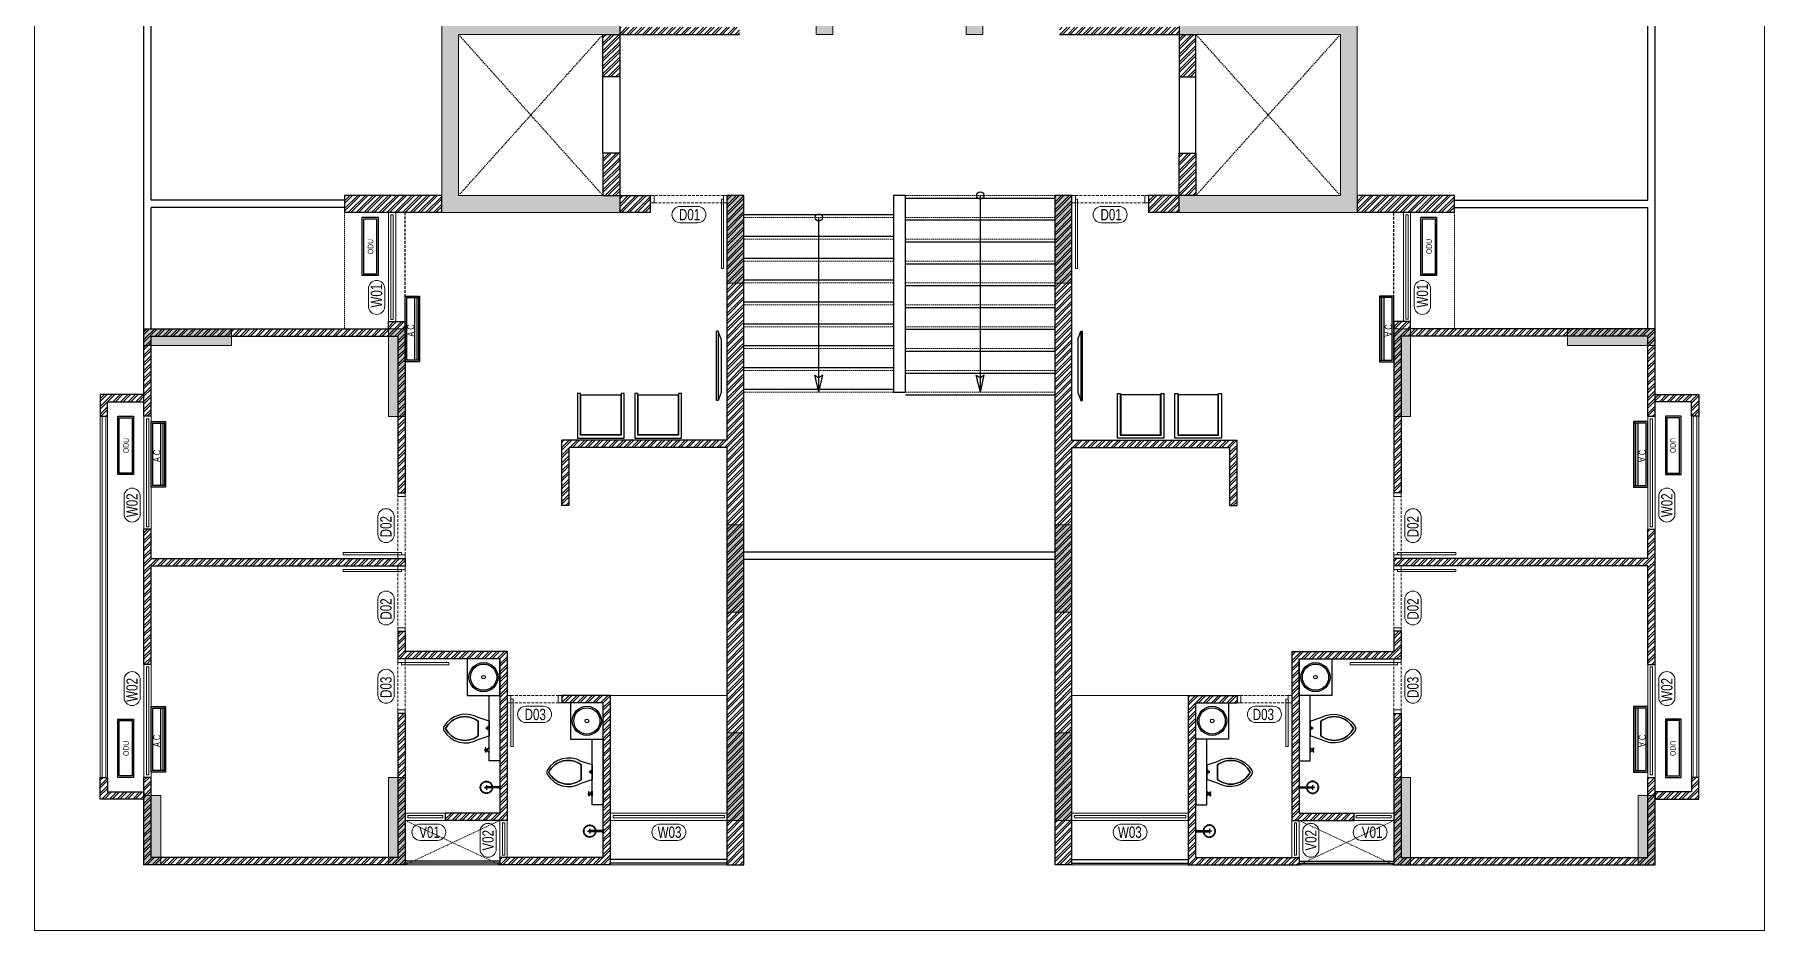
# Model space of a CAD drawing. Header units: inches. Extents: x 899679 to 12882928, y -3363313 to 527800.
# Drawn here: x 989936 to 991801, y 507909 to 508875 of the extents above; entities that cross this region are included whole.
import ezdxf
from ezdxf.enums import TextEntityAlignment as Align

# ---------------------------------------------------------------- set-up
doc = ezdxf.new("R2010")
doc.units = ezdxf.units.IN
doc.header["$LTSCALE"] = 150
doc.linetypes.add('HIDDEN', pattern=[0.375, 0.25, -0.125])
doc.linetypes.add('HIDDEN2', pattern=[0.1875, 0.125, -0.0625])
for name, color, linetype in [('A.C-MSA', 12, 'Continuous'), ('ELE-02-MSA', 4, 'Continuous'), ('P.FIXTURE', 7, 'Continuous'), ('R.C.C HATCH-MSA', 250, 'Continuous')]:
    doc.layers.add(name, color=color, linetype=linetype)
for name, color, linetype, lineweight in [('COLUMN', 5, 'Continuous', 13), ('DOOR NO-MSA', 4, 'Continuous', 9), ('DOOR-MSA', 50, 'Continuous', 13), ('DOTTED LINE-MSA', 3, 'HIDDEN2', 13), ('ELE-01-MSA', 7, 'Continuous', 30), ('ELE-03-MSA', 145, 'Continuous', 18), ('ELE-04-MSA', 139, 'Continuous', 15), ('g-wall', 8, 'Continuous', 30), ('TEXT DETAIL-MSA', 212, 'Continuous', 13), ('WALL HATCH-MSA', 251, 'Continuous', 9), ('WALL-MSA', 32, 'Continuous', 30), ('WINDOE NO-MAS', 4, 'Continuous', 9), ('WINDOW-MSA', 50, 'Continuous', 13)]:
    doc.layers.add(name, color=color, linetype=linetype, lineweight=lineweight)
doc.styles.add('Arial Narrow', font='swisscl.ttf', dxfattribs={"height": 150})
doc.styles.add('Arial-Reg+0.8Sc', font='swisscl.ttf')
doc.styles.add('JA', font='swisscl.ttf')
pattern_1 = [(45, (-824809.495, -564103.96), (-53.0330086, 53.0330086), []), (45, (-824774.14, -564103.96), (-53.0330086, 53.0330086), [])]

# ---------------------------------------------------------------- blocks, each defined once
blk = doc.blocks.new('G$C7997B730')
for p, q in [((36, 1325, 0), (0, 1325, 0)), ((0, 1325, 0), (0, 0, 0)), ((36, 1325, 0), (0, 1325, 0)), ((93, 1169, 0), (36, 1325, 0)), ((36, 0, 0), (36, 1325, 0)), ((93, 1169, 0), (36, 1325, 0)), ((93, 156, 0), (93, 1169, 0)), ((36, 0, 0), (0, 0, 0)), ((93, 156, 0), (36, 0, 0))]:
    blk.add_line(p, q)
blk = doc.blocks.new('A$C16cd5f5f')
at = {"layer": 'WINDOW-MSA', "ltscale": 5000}
for points in [[(50, 50), (50, 850), (80, 850), (80, 50)], [(0, 0), (50, 0), (50, 100), (0, 100)], [(900, 0), (850, 0), (850, 100), (900, 100)]]:
    blk.add_lwpolyline(points, close=True, dxfattribs=at)
at = {"layer": 'WINDOW-MSA', "linetype": 'HIDDEN', "elevation": 0}
blk.add_lwpolyline([(50, 100), (850, 100)], dxfattribs=at)
at = {"layer": 'WINDOW-MSA', "linetype": 'HIDDEN'}
blk.add_lwpolyline([(50, 0), (850, 0)], dxfattribs=at)
blk = doc.blocks.new('A$Ca69f7aba')
at = {"layer": 'WINDOW-MSA', "ltscale": 5000}
for points in [[(-750, 0), (-700, 0), (-700, -100), (-750, -100)], [(0, 0), (-50, 0), (-50, -100), (0, -100)], [(-50, -50), (-50, -700), (-80, -700), (-80, -50)]]:
    blk.add_lwpolyline(points, close=True, dxfattribs=at)
at = {"layer": 'WINDOW-MSA', "linetype": 'HIDDEN'}
blk.add_lwpolyline([(-50, 0), (-700, 0)], dxfattribs=at)
at = {"layer": 'WINDOW-MSA', "linetype": 'HIDDEN', "elevation": 0}
blk.add_lwpolyline([(-50, -100), (-700, -100)], dxfattribs=at)
blk = doc.blocks.new('A$C0454f6c0')
at = {"layer": 'WINDOW-MSA', "ltscale": 5000}
for points in [[(0, 1050), (0, 1000), (-100, 1000), (-100, 1050)], [(0, 0), (0, 50), (-100, 50), (-100, 0)]]:
    blk.add_lwpolyline(points, close=True, dxfattribs=at)
at = {"layer": 'WINDOW-MSA', "linetype": 'HIDDEN'}
for points in [[(-100, 1000), (-100, 50)], [(0, 50), (0, 1000)]]:
    blk.add_lwpolyline(points, dxfattribs=at)
at = {"layer": 'WINDOW-MSA', "ltscale": 5000, "elevation": 0}
blk.add_lwpolyline([(-50, 50), (-1000, 50), (-1000, 80), (-50, 80)], close=True, dxfattribs=at)
blk = doc.blocks.new('AVSBV')
at = {"layer": 'A.C-MSA'}
blk.add_hatch(color=12, dxfattribs=at).paths.add_polyline_path([(33561567, -16156170), (33561567, -16156346), (33561588, -16156346), (33561588, -16156149), (33560688, -16156149), (33560688, -16156346), (33560710, -16156346), (33560710, -16156170)])
at = {"layer": 'A.C-MSA', "color": 12}
for p, q in [((33560710, -16156282), (33561567, -16156282)), ((33560710, -16156314), (33561567, -16156314)), ((33560710, -16156335), (33561567, -16156335))]:
    blk.add_line(p, q, dxfattribs=at)
for points in [[(33560688, -16156149), (33561588, -16156149), (33561588, -16156346), (33560688, -16156346)], [(33560710, -16156170), (33561567, -16156170), (33561567, -16156346), (33560710, -16156346)]]:
    blk.add_lwpolyline(points, close=True, dxfattribs=at)
at = {"layer": 'A.C-MSA', "color": 12, "style": 'JA'}
blk.add_text('A C', height=98.6, dxfattribs=at).set_placement((33561032, -16156274))
blk = doc.blocks.new('A$Cbea8c011')
at = {"layer": 'ELE-02-MSA', "elevation": 0}
for points in [[(400, -108), (-400, -108), (-400, 108), (400, 108)], [(380, -88), (-380, -88), (-380, 88), (380, 88)]]:
    blk.add_lwpolyline(points, close=True, dxfattribs=at)
at = {"layer": 'TEXT DETAIL-MSA', "style": 'Arial Narrow'}
blk.add_text('ODU', height=75, dxfattribs=at).set_placement((-106, -42, 0))
blk = doc.blocks.new('SHOWE')
at = {"linetype": 'HIDDEN', "ltscale": 0.2}
for p, q in [((3964261, -1171718), (3964261, -1171675)), ((3964261, -1171675), (3964263, -1171675)), ((3964261, -1171718), (3964263, -1171718)), ((3964264, -1171676), (3964264, -1171716)), ((3964269, -1171681), (3964269, -1171696)), ((3964269, -1171689), (3964438, -1171689)), ((3964269, -1171712), (3964269, -1171696)), ((3964269, -1171704), (3964438, -1171704)), ((3964479, -1171696), (3964416, -1171696)), ((3964447, -1171665), (3964447, -1171728))]:
    blk.add_line(p, q, dxfattribs=at)
for radius in [12.5, 10.6]:
    blk.add_circle((3964447, -1171696), radius, dxfattribs=at)
for centre, radius, start, end in [((3964262, -1171676), 1.76, 358.0282, 62.0821), ((3964262, -1171716), 1.76, 297.9179, 1.9718), ((3964260, -1171685), 10.1, 28.3436, 64.2104), ((3964260, -1171707), 10.1, 295.7896, 331.6564), ((3964447, -1171696), 84.1, 185.2383, 174.7617), ((3964447, -1171696), 81.4, 185.4105, 174.5895), ((3964447, -1171696), 78, 185.6496, 174.3504)]:
    blk.add_arc(centre, radius, start, end, dxfattribs=at)
blk = doc.blocks.new('t4tgg34')
for points in [[(375405, -62759), (375391, -62745), (375391, -62738), (375371, -62738), (375371, -62720), (375391, -62720), (375391, -62713), (375405, -62699), (375405, -62635), (375255, -62585, 0.412342), (374785, -62709, 0.132891), (374785, -62761, 0.412336), (375255, -62885), (375405, -62835)], [(375255, -62835, -0.475238), (374809, -62735, -0.475243), (375255, -62635)]]:
    blk.add_lwpolyline(points, format="xyb", close=True)
blk.add_lwpolyline([(375255, -62835), (375255, -62635, 0.475243), (374809, -62735, 0.475238), (375255, -62835, 0.489246)], format="xyb")
blk.add_lwpolyline([(375405, -62635), (375405, -62699), (375391, -62713), (375391, -62720), (375371, -62720), (375371, -62738), (375391, -62738), (375391, -62745), (375405, -62759), (375405, -62699), (375405, -62835)])
blk = doc.blocks.new('9')
at = {"linetype": 'Continuous'}
for p, q in [((709870, -390415), (709870, -390434)), ((709876, -390434), (709870, -390434)), ((709876, -390415), (709876, -390434))]:
    blk.add_line(p, q, dxfattribs=at)
for points in [[(709876, -390396), (709876, -390377), (709870, -390377), (709870, -390396)], [(709895, -390396), (709920, -390370), (709920, -390440), (709895, -390415)]]:
    blk.add_lwpolyline(points, dxfattribs=at)
blk.add_lwpolyline([(709895, -390415), (709870, -390415), (709870, -390396), (709895, -390396)], close=True, dxfattribs=at)
blk = doc.blocks.new('BLOCK-G & H TYPICAL COLOUMN')
at = {"layer": 'R.C.C HATCH-MSA'}
h = blk.add_hatch(color=256, dxfattribs=at)
h.dxf.hatch_style = 1
h.paths.add_polyline_path([(172697.62, -104207.75), (172688.57, -104207.75), (172688.57, -104255), (172697.62, -104255)])
h.paths.add_polyline_path([(172327.12, -104207.75), (172336.18, -104207.75), (172336.18, -104255), (172327.12, -104255)])
h.paths.add_polyline_path([(172819.88, -104207.75), (172819.88, -104216.81), (172867.12, -104216.81), (172867.12, -104207.75)])
h.paths.add_polyline_path([(172204.87, -104207.75), (172204.87, -104216.81), (172157.62, -104216.81), (172157.62, -104207.75)])
h.paths.add_polyline_path([(172561.18, -104240.06), (172552.12, -104240.06), (172552.12, -104287.31), (172561.18, -104287.31)])
h.paths.add_polyline_path([(172463.57, -104240.06), (172472.62, -104240.06), (172472.62, -104287.31), (172463.57, -104287.31)])
h.paths.add_polyline_path([(172177.87, -104422.2), (172177.87, -104431.25), (172130.62, -104431.25), (172130.62, -104422.2)])
h.paths.add_polyline_path([(172894.12, -104422.2), (172894.12, -104431.25), (172846.88, -104431.25), (172846.88, -104422.2)])
h.paths.add_polyline_path([(172336.12, -104486.75), (172336.12, -104495.81), (172288.87, -104495.81), (172288.87, -104486.75)])
h.paths.add_polyline_path([(172202.62, -104543.75), (172202.62, -104552.81), (172155.37, -104552.81), (172155.37, -104543.75)])
h.paths.add_polyline_path([(172822.13, -104543.75), (172822.13, -104552.81), (172869.37, -104552.81), (172869.37, -104543.75)])
h.paths.add_polyline_path([(172516.9, -104495.81), (172507.85, -104495.81), (172507.85, -104448.56), (172516.9, -104448.56)])
h.paths.add_polyline_path([(172697.62, -104104.25), (172688.57, -104104.25), (172688.57, -104057.01), (172697.62, -104057.01)])
h.paths.add_polyline_path([(172327.12, -104104.25), (172336.18, -104104.25), (172336.18, -104057.01), (172327.12, -104057.01)])
h.paths.add_polyline_path([(172819.88, -104104.25), (172819.88, -104095.2), (172867.12, -104095.2), (172867.12, -104104.25)])
h.paths.add_polyline_path([(172204.87, -104104.25), (172204.87, -104095.2), (172157.62, -104095.2), (172157.62, -104104.25)])
h.paths.add_polyline_path([(172561.18, -104071.94), (172552.12, -104071.94), (172552.12, -104024.7), (172561.18, -104024.7)])
h.paths.add_polyline_path([(172463.57, -104071.94), (172472.62, -104071.94), (172472.62, -104024.7), (172463.57, -104024.7)])
h.paths.add_polyline_path([(172177.87, -103889.81), (172177.87, -103880.75), (172130.62, -103880.75), (172130.62, -103889.81)])
h.paths.add_polyline_path([(172894.12, -103889.81), (172894.12, -103880.75), (172846.88, -103880.75), (172846.88, -103889.81)])
h.paths.add_polyline_path([(172336.12, -103825.25), (172336.12, -103816.2), (172288.87, -103816.2), (172288.87, -103825.25)])
h.paths.add_polyline_path([(172202.62, -103768.25), (172202.62, -103759.2), (172155.37, -103759.2), (172155.37, -103768.25)])
h.paths.add_polyline_path([(172822.13, -103768.25), (172822.13, -103759.2), (172869.37, -103759.2), (172869.37, -103768.25)])
h.paths.add_polyline_path([(172516.9, -103816.2), (172507.85, -103816.2), (172507.85, -103863.44), (172516.9, -103863.44)])
h.paths.add_polyline_path([(172548.37, -103699.31), (172548.37, -103690.25), (172595.62, -103690.25), (172595.62, -103699.31)])
h.paths.add_polyline_path([(172476.37, -103699.31), (172476.37, -103690.25), (172429.13, -103690.25), (172429.13, -103699.31)])
h.paths.add_polyline_path([(172726.82, -103612.31), (172726.82, -103603.25), (172774.06, -103603.25), (172774.06, -103612.31)])
h.paths.add_polyline_path([(172297.93, -103612.31), (172297.93, -103603.25), (172250.69, -103603.25), (172250.69, -103612.31)])
h.paths.add_polyline_path([(172920.37, -103523.81), (172920.37, -103514.75), (172857.56, -103514.75), (172857.56, -103523.81)])
h.paths.add_polyline_path([(172104.37, -103523.81), (172104.37, -103514.75), (172167.19, -103514.75), (172167.19, -103523.81)])
h.paths.add_polyline_path([(172476.37, -103492.94), (172467.32, -103492.94), (172467.32, -103445.7), (172476.37, -103445.7)])
h.paths.add_polyline_path([(172548.37, -103492.94), (172557.43, -103492.94), (172557.43, -103445.7), (172548.37, -103445.7)])
h.paths.add_polyline_path([(172663.43, -103454.75), (172759.5, -103454.75), (172759.5, -103349.7), (172663.43, -103349.7), (172663.43, -103358.75), (172750.44, -103358.75), (172750.44, -103445.7), (172663.43, -103445.7)])
h.paths.add_polyline_path([(172361.32, -103454.75), (172265.25, -103454.75), (172265.25, -103349.7), (172361.32, -103349.7), (172361.32, -103358.75), (172274.31, -103358.75), (172274.31, -103445.7), (172361.32, -103445.7)])
h.paths.add_polyline_path([(172428.37, -103358.75), (172419.32, -103358.75), (172419.32, -103311.51), (172428.37, -103311.51)])
h.paths.add_polyline_path([(172428.37, -103132.74), (172419.32, -103132.74), (172419.32, -103179.99), (172428.37, -103179.99)])
h.paths.add_polyline_path([(172151.62, -103286.75), (172151.62, -103277.7), (172104.37, -103277.7), (172104.37, -103286.75)])
h.paths.add_polyline_path([(172245.43, -103162.74), (172245.43, -103153.68), (172198.19, -103153.68), (172198.19, -103162.74)])
h.paths.add_polyline_path([(172428.37, -103021.25), (172419.32, -103021.25), (172419.32, -103068.5), (172428.37, -103068.5)])
h.paths.add_polyline_path([(172245.43, -102997.25), (172236.37, -102997.25), (172236.37, -103044.5), (172245.43, -103044.5)])
h.paths.add_polyline_path([(172104.37, -102997.25), (172104.37, -103006.31), (172151.62, -103006.31), (172151.62, -102997.25)])
h.paths.add_polyline_path([(172596.37, -103358.75), (172605.43, -103358.75), (172605.43, -103311.51), (172596.37, -103311.51)])
h.paths.add_polyline_path([(172596.37, -103132.74), (172605.43, -103132.74), (172605.43, -103179.99), (172596.37, -103179.99)])
h.paths.add_polyline_path([(172873.13, -103286.75), (172873.13, -103277.7), (172920.37, -103277.7), (172920.37, -103286.75)])
h.paths.add_polyline_path([(172779.32, -103162.74), (172779.32, -103153.68), (172826.56, -103153.68), (172826.56, -103162.74)])
h.paths.add_polyline_path([(172596.37, -103021.25), (172605.43, -103021.25), (172605.43, -103068.5), (172596.37, -103068.5)])
h.paths.add_polyline_path([(172779.32, -102997.25), (172788.37, -102997.25), (172788.37, -103044.5), (172779.32, -103044.5)])
h.paths.add_polyline_path([(172920.37, -102997.25), (172920.37, -103006.31), (172873.13, -103006.31), (172873.13, -102997.25)])
h.paths.add_polyline_path([(172548.37, -104612.7), (172548.37, -104621.75), (172595.62, -104621.75), (172595.62, -104612.7)])
h.paths.add_polyline_path([(172476.37, -104612.7), (172476.37, -104621.75), (172429.13, -104621.75), (172429.13, -104612.7)])
h.paths.add_polyline_path([(172297.93, -104699.7), (172297.93, -104708.75), (172250.69, -104708.75), (172250.69, -104699.7)])
h.paths.add_polyline_path([(172104.37, -104788.2), (172104.37, -104797.25), (172167.19, -104797.25), (172167.19, -104788.2)])
h.paths.add_polyline_path([(172726.82, -104699.7), (172726.82, -104708.75), (172774.06, -104708.75), (172774.06, -104699.7)])
h.paths.add_polyline_path([(172920.37, -104788.2), (172920.37, -104797.25), (172857.56, -104797.25), (172857.56, -104788.2)])
h.paths.add_polyline_path([(172476.37, -104819.06), (172467.32, -104819.06), (172467.32, -104866.31), (172476.37, -104866.31)])
h.paths.add_polyline_path([(172548.37, -104819.06), (172557.43, -104819.06), (172557.43, -104866.31), (172548.37, -104866.31)])
h.paths.add_polyline_path([(172663.43, -104857.25), (172759.5, -104857.25), (172759.5, -104962.31), (172663.43, -104962.31), (172663.43, -104953.25), (172750.44, -104953.25), (172750.44, -104866.31), (172663.43, -104866.31)])
h.paths.add_polyline_path([(172361.32, -104857.25), (172265.25, -104857.25), (172265.25, -104962.31), (172361.32, -104962.31), (172361.32, -104953.25), (172274.31, -104953.25), (172274.31, -104866.31), (172361.32, -104866.31)])
h.paths.add_polyline_path([(172428.37, -104953.25), (172419.32, -104953.25), (172419.32, -105000.5), (172428.37, -105000.5)])
h.paths.add_polyline_path([(172428.37, -105178.31), (172419.32, -105178.31), (172419.32, -105131.06), (172428.37, -105131.06)])
h.paths.add_polyline_path([(172151.62, -105025.25), (172151.62, -105034.31), (172104.37, -105034.31), (172104.37, -105025.25)])
h.paths.add_polyline_path([(172245.43, -105072.5), (172236.37, -105072.5), (172236.37, -105025.25), (172245.43, -105025.25)])
h.paths.add_polyline_path([(172428.37, -105290.75), (172419.32, -105290.75), (172419.32, -105243.51), (172428.37, -105243.51)])
h.paths.add_polyline_path([(172245.43, -105314.75), (172236.37, -105314.75), (172236.37, -105267.51), (172245.43, -105267.51)])
h.paths.add_polyline_path([(172104.37, -105277.35), (172113.43, -105277.35), (172113.43, -105314.75), (172104.37, -105314.75)])
h.paths.add_polyline_path([(172596.37, -104953.25), (172605.43, -104953.25), (172605.43, -105000.5), (172596.37, -105000.5)])
h.paths.add_polyline_path([(172596.37, -105178.31), (172605.43, -105178.31), (172605.43, -105131.06), (172596.37, -105131.06)])
h.paths.add_polyline_path([(172873.13, -105025.25), (172873.13, -105034.31), (172920.37, -105034.31), (172920.37, -105025.25)])
h.paths.add_polyline_path([(172788.37, -105025.25), (172779.32, -105025.25), (172779.32, -105072.5), (172788.37, -105072.5)])
h.paths.add_polyline_path([(172596.37, -105290.75), (172605.43, -105290.75), (172605.43, -105243.51), (172596.37, -105243.51)])
h.paths.add_polyline_path([(172779.32, -105314.75), (172788.37, -105314.75), (172788.37, -105267.51), (172779.32, -105267.51)])
h.paths.add_polyline_path([(172911.32, -105314.75), (172920.37, -105314.75), (172920.37, -105277.35), (172911.32, -105277.35)])
h.paths.add_polyline_path([(172688.63, -104486.75), (172688.63, -104495.81), (172735.87, -104495.81), (172735.87, -104486.75)])
h.paths.add_polyline_path([(172688.63, -103825.25), (172688.63, -103816.2), (172735.87, -103816.2), (172735.87, -103825.25)])
at = {"layer": 'COLUMN'}
for points in [[(172476.37, -104819.06), (172467.32, -104819.06), (172467.32, -104866.31), (172476.37, -104866.31)], [(172548.37, -104819.06), (172557.43, -104819.06), (172557.43, -104866.31), (172548.37, -104866.31)], [(172361.32, -104857.25), (172265.25, -104857.25), (172265.25, -104962.31), (172361.32, -104962.31), (172361.32, -104953.25), (172274.31, -104953.25), (172274.31, -104866.31), (172361.32, -104866.31)], [(172663.43, -104857.25), (172759.5, -104857.25), (172759.5, -104962.31), (172663.43, -104962.31), (172663.43, -104953.25), (172750.44, -104953.25), (172750.44, -104866.31), (172663.43, -104866.31)], [(172428.37, -104953.25), (172419.32, -104953.25), (172419.32, -105000.5), (172428.37, -105000.5)], [(172596.37, -104953.25), (172605.43, -104953.25), (172605.43, -105000.5), (172596.37, -105000.5)], [(172151.62, -105025.25), (172151.62, -105034.31), (172104.37, -105034.31), (172104.37, -105025.25)], [(172245.43, -105072.5), (172236.37, -105072.5), (172236.37, -105025.25), (172245.43, -105025.25)], [(172788.37, -105025.25), (172779.32, -105025.25), (172779.32, -105072.5), (172788.37, -105072.5)], [(172873.13, -105025.25), (172873.13, -105034.31), (172920.37, -105034.31), (172920.37, -105025.25)], [(172428.37, -105178.31), (172419.32, -105178.31), (172419.32, -105131.06), (172428.37, -105131.06)], [(172596.37, -105178.31), (172605.43, -105178.31), (172605.43, -105131.06), (172596.37, -105131.06)], [(172428.37, -105290.75), (172419.32, -105290.75), (172419.32, -105243.51), (172428.37, -105243.51)], [(172596.37, -105290.75), (172605.43, -105290.75), (172605.43, -105243.51), (172596.37, -105243.51)], [(172245.43, -105314.75), (172236.37, -105314.75), (172236.37, -105267.51), (172245.43, -105267.51)], [(172779.32, -105314.75), (172788.37, -105314.75), (172788.37, -105267.51), (172779.32, -105267.51)], [(172104.37, -105277.35), (172113.43, -105277.35), (172113.43, -105314.75), (172104.37, -105314.75)], [(172911.32, -105314.75), (172920.37, -105314.75), (172920.37, -105277.35), (172911.32, -105277.35)]]:
    blk.add_lwpolyline(points, close=True, dxfattribs=at)
blk = doc.blocks.new('Win-Tag-03')
blk.add_lwpolyline([(-130, 120), (130, 120, -0.414214), (250, 0), (250, 0, -0.414214), (130, -120), (-130, -120, -0.414214), (-250, 0), (-250, 0, -0.414214)], format="xyb", close=True)
blk = doc.blocks.new('A$Cd700c26d')
at = {"layer": 'WALL HATCH-MSA'}
h = blk.add_hatch(dxfattribs=at)
h.set_pattern_fill('ANSI32', color=256, scale=200)
h.set_pattern_definition(pattern_1)
h.paths.add_polyline_path([(8026, -48374), (7796, -48374), (7796, -48953), (8026, -48953)])
h = blk.add_hatch(dxfattribs=at)
h.set_pattern_fill('ANSI32', color=256, scale=200)
h.set_pattern_definition(pattern_1)
h.paths.add_polyline_path([(9669, -48274), (8026, -48274), (8026, -48374), (9669, -48374)])
h = blk.add_hatch(dxfattribs=at)
h.set_pattern_fill('ANSI32', color=256, scale=200)
h.set_pattern_definition(pattern_1)
h.paths.add_polyline_path([(15700, -48274), (14058, -48274), (14058, -48374), (15700, -48374)])
h = blk.add_hatch(dxfattribs=at)
h.set_pattern_fill('ANSI32', color=256, scale=200)
h.set_pattern_definition(pattern_1)
h.paths.add_polyline_path([(15930, -48374), (15700, -48374), (15700, -48953), (15930, -48953)])
h = blk.add_hatch(dxfattribs=at)
h.set_pattern_fill('ANSI32', color=256, scale=200)
h.set_pattern_definition(pattern_1)
h.paths.add_polyline_path([(8026, -50003), (7796, -50003), (7796, -50582), (8026, -50582)])
h = blk.add_hatch(dxfattribs=at)
h.set_pattern_fill('ANSI32', color=256, scale=200)
h.set_pattern_definition(pattern_1)
h.paths.add_polyline_path([(15700, -50582), (15930, -50582), (15930, -50003), (15700, -50003)])
h = blk.add_hatch(dxfattribs=at)
h.set_pattern_fill('ANSI32', color=256, scale=200)
h.set_pattern_definition(pattern_1)
h.paths.add_polyline_path([(5586, -50812), (5586, -50582), (4253, -50582), (4253, -50812)])
h = blk.add_hatch(dxfattribs=at)
h.set_pattern_fill('ANSI32', color=256, scale=200)
h.set_pattern_definition(pattern_1)
h.paths.add_polyline_path([(9730, -50582), (9500, -50582), (9500, -53937), (7233, -53937), (7233, -54837), (7333, -54837), (7333, -54037), (9500, -54037), (9500, -59765), (9730, -59765)])
h = blk.add_hatch(dxfattribs=at)
h.set_pattern_fill('ANSI32', color=256, scale=200)
h.set_pattern_definition(pattern_1)
h.paths.add_polyline_path([(8026, -50582), (8026, -50812), (8450, -50812), (8450, -50582)])
h = blk.add_hatch(dxfattribs=at)
h.set_pattern_fill('ANSI32', color=256, scale=200)
h.set_pattern_definition(pattern_1)
h.paths.add_polyline_path([(14227, -54037), (16394, -54037), (16394, -54837), (16494, -54837), (16494, -53937), (14227, -53937), (14227, -50582), (13997, -50582), (13997, -59765), (14227, -59765)])
h = blk.add_hatch(dxfattribs=at)
h.set_pattern_fill('ANSI32', color=256, scale=200)
h.set_pattern_definition(pattern_1)
h.paths.add_polyline_path([(15700, -50812), (15700, -50582), (15277, -50582), (15277, -50812)], flags=17)
h = blk.add_hatch(dxfattribs=at)
h.set_pattern_fill('ANSI32', color=256, scale=200)
h.set_pattern_definition(pattern_1)
h.paths.add_polyline_path([(19474, -50812), (19474, -50582), (18140, -50582), (18140, -50812)])
h = blk.add_hatch(dxfattribs=at)
h.set_pattern_fill('ANSI32', color=256, scale=200)
h.set_pattern_definition(pattern_1)
h.paths.add_polyline_path([(4983, -52511), (4983, -54661), (5083, -54661), (5083, -52312), (4853, -52312), (4853, -52411), (1500, -52411), (1500, -53611), (1600, -53611), (1600, -52511)])
h = blk.add_hatch(dxfattribs=at)
h.set_pattern_fill('ANSI32', color=256, scale=200)
h.set_pattern_definition(pattern_1)
h.paths.add_polyline_path([(18644, -52312), (18644, -54661), (18744, -54661), (18744, -52511), (22126, -52511), (22126, -53611), (22226, -53611), (22226, -52411), (18874, -52411), (18874, -52312)])
h = blk.add_hatch(dxfattribs=at)
h.set_pattern_fill('ANSI32', color=256, scale=200)
h.set_pattern_definition(pattern_1)
h.paths.add_polyline_path([(1500, -53311), (900, -53311), (900, -53611), (1000, -53611), (1000, -53411), (1500, -53411)])
h = blk.add_hatch(dxfattribs=at)
h.set_pattern_fill('ANSI32', color=256, scale=200)
h.set_pattern_definition(pattern_1)
h.paths.add_polyline_path([(22826, -53311), (22226, -53311), (22226, -53411), (22726, -53411), (22726, -53611), (22826, -53611)])
h = blk.add_hatch(dxfattribs=at)
h.set_pattern_fill('ANSI32', color=256, scale=200)
h.set_pattern_definition(pattern_1)
h.paths.add_polyline_path([(5083, -55561), (1600, -55561), (1600, -55161), (1500, -55161), (1500, -57015), (1600, -57015), (1600, -55661), (5083, -55661)])
h = blk.add_hatch(dxfattribs=at)
h.set_pattern_fill('ANSI32', color=256, scale=200)
h.set_pattern_definition(pattern_1)
h.paths.add_polyline_path([(22226, -55161), (22126, -55161), (22126, -55561), (18644, -55561), (18644, -55661), (22126, -55661), (22126, -57015), (22226, -57015)])
h = blk.add_hatch(dxfattribs=at)
h.set_pattern_fill('ANSI32', color=256, scale=200)
h.set_pattern_definition(pattern_1)
h.paths.add_polyline_path([(6383, -56940), (6383, -59055), (5633, -59055), (5633, -59155), (6483, -59155), (6483, -56840), (5083, -56840), (5083, -56561), (4983, -56561), (4983, -56940)])
h = blk.add_hatch(dxfattribs=at)
h.set_pattern_fill('ANSI32', color=256, scale=200)
h.set_pattern_definition(pattern_1)
h.paths.add_polyline_path([(17344, -59055), (17344, -56940), (18744, -56940), (18744, -56561), (18644, -56561), (18644, -56840), (17244, -56840), (17244, -59155), (18094, -59155), (18094, -59055)])
h = blk.add_hatch(dxfattribs=at)
h.set_pattern_fill('ANSI32', color=256, scale=200)
h.set_pattern_definition(pattern_1)
h.paths.add_polyline_path([(7900, -57440), (7233, -57440), (7233, -57540), (7800, -57540), (7800, -59665), (6383, -59665), (6383, -59765), (7900, -59765)])
h = blk.add_hatch(dxfattribs=at)
h.set_pattern_fill('ANSI32', color=256, scale=200)
h.set_pattern_definition(pattern_1)
h.paths.add_polyline_path([(17344, -59665), (15927, -59665), (15927, -57540), (16494, -57540), (16494, -57440), (15827, -57440), (15827, -59765), (17344, -59765)])
h = blk.add_hatch(dxfattribs=at)
h.set_pattern_fill('ANSI32', color=256, scale=200)
h.set_pattern_definition(pattern_1)
h.paths.add_polyline_path([(5083, -57690), (4983, -57690), (4983, -59665), (1600, -59665), (1600, -58565), (1500, -58565), (1500, -59765), (5083, -59765)])
h = blk.add_hatch(dxfattribs=at)
h.set_pattern_fill('ANSI32', color=256, scale=200)
h.set_pattern_definition(pattern_1)
h.paths.add_polyline_path([(22226, -58565), (22126, -58565), (22126, -59665), (18744, -59665), (18744, -57690), (18644, -57690), (18644, -59765), (22226, -59765)])
h = blk.add_hatch(dxfattribs=at)
h.set_pattern_fill('ANSI32', color=256, scale=200)
h.set_pattern_definition(pattern_1)
h.paths.add_polyline_path([(1500, -58765), (1000, -58765), (1000, -58565), (900, -58565), (900, -58865), (1500, -58865)])
h = blk.add_hatch(dxfattribs=at)
h.set_pattern_fill('ANSI32', color=256, scale=200)
h.set_pattern_definition(pattern_1)
h.paths.add_polyline_path([(22826, -58565), (22726, -58565), (22726, -58765), (22226, -58765), (22226, -58865), (22826, -58865)])
for p, q in [((12972, -53282), (12972, -50582)), ((10757, -53282), (10757, -50882)), ((10757, -53282), (10703, -53046)), ((10703, -53046), (10757, -53081)), ((10757, -53282), (10812, -53046)), ((10812, -53046), (10757, -53081)), ((12972, -53282), (12917, -53046)), ((12917, -53046), (12972, -53081)), ((12972, -53282), (13026, -53046)), ((13026, -53046), (12972, -53081))]:
    blk.add_line(p, q)
at = {"ltscale": 100}
for p, q in [((7487, -53296), (7447, -53296)), ((7447, -53296), (7447, -53912)), ((7487, -53872), (7487, -53296)), ((7493, -53316), (8039, -53316)), ((7493, -53866), (7493, -53316)), ((8039, -53316), (8039, -53866)), ((8085, -53296), (8045, -53296)), ((8045, -53296), (8045, -53872)), ((8085, -53912), (8085, -53296)), ((8275, -53296), (8235, -53296)), ((8235, -53296), (8235, -53912)), ((8275, -53872), (8275, -53296)), ((8281, -53316), (8828, -53316)), ((8281, -53866), (8281, -53316)), ((8828, -53316), (8828, -53866)), ((8874, -53296), (8834, -53296)), ((8834, -53296), (8834, -53872)), ((8874, -53912), (8874, -53296)), ((14852, -53296), (14892, -53296)), ((14852, -53912), (14852, -53296)), ((14892, -53296), (14892, -53872)), ((15445, -53316), (14898, -53316)), ((14898, -53316), (14898, -53866)), ((15445, -53866), (15445, -53316)), ((15451, -53872), (15451, -53296)), ((15451, -53296), (15491, -53296)), ((15491, -53296), (15491, -53912)), ((15641, -53296), (15681, -53296)), ((15641, -53912), (15641, -53296)), ((15681, -53296), (15681, -53872)), ((16234, -53316), (15687, -53316)), ((15687, -53316), (15687, -53866)), ((16234, -53866), (16234, -53316)), ((16240, -53872), (16240, -53296)), ((16240, -53296), (16280, -53296)), ((16280, -53296), (16280, -53912)), ((7447, -53912), (8085, -53912)), ((8045, -53872), (7487, -53872)), ((8039, -53866), (7493, -53866)), ((8235, -53912), (8874, -53912)), ((8834, -53872), (8275, -53872)), ((8828, -53866), (8281, -53866)), ((15491, -53912), (14852, -53912)), ((14892, -53872), (15451, -53872)), ((14898, -53866), (15445, -53866)), ((16280, -53912), (15641, -53912)), ((15681, -53872), (16240, -53872)), ((15687, -53866), (16234, -53866))]:
    blk.add_line(p, q, dxfattribs=at)
for centre in [(12972, -50582), (10757, -50882)]:
    blk.add_circle(centre, 50)
at = {"layer": 'Defpoints', "color": 1, "lineweight": 0}
blk.add_lwpolyline([(23726, 0), (0, 0), (0, -60665), (23726, -60665)], close=True, dxfattribs=at)
at = {"layer": 'DOTTED LINE-MSA'}
for p, q in [((7796, -50582), (5816, -48374)), ((7796, -48374), (5816, -50582)), ((15930, -50582), (17910, -48374)), ((15930, -48374), (17910, -50582)), ((13997, -50582), (11947, -50582)), ((4253, -50812), (4253, -52411)), ((11780, -50882), (9730, -50882)), ((13997, -50882), (11947, -50882)), ((19474, -50812), (19474, -52411)), ((11780, -51182), (9730, -51182)), ((13997, -51182), (11947, -51182)), ((11780, -51482), (9730, -51482)), ((13997, -51482), (11947, -51482)), ((11780, -51782), (9730, -51782)), ((13997, -51782), (11947, -51782)), ((11780, -52082), (9730, -52082)), ((13997, -52082), (11947, -52082)), ((11780, -52382), (9730, -52382)), ((13997, -52382), (11947, -52382)), ((11780, -52682), (9730, -52682)), ((13997, -52682), (11947, -52682)), ((11780, -52982), (9730, -52982)), ((13997, -52982), (11947, -52982)), ((11780, -53282), (9730, -53282)), ((13997, -53282), (11947, -53282)), ((6383, -59155), (5083, -59765)), ((5083, -59155), (6383, -59765)), ((17344, -59155), (18644, -59765)), ((18644, -59155), (17344, -59765))]:
    blk.add_line(p, q, dxfattribs=at)
at = {"layer": 'ELE-01-MSA'}
for p, q in [((13997, -50622), (11947, -50622)), ((11780, -50845), (9730, -50845)), ((13997, -50922), (11947, -50922)), ((11780, -51145), (9730, -51145)), ((13997, -51222), (11947, -51222)), ((11780, -51445), (9730, -51445)), ((13997, -51522), (11947, -51522)), ((11780, -51745), (9730, -51745)), ((13997, -51822), (11947, -51822)), ((11780, -52045), (9730, -52045)), ((13997, -52122), (11947, -52122)), ((11780, -52345), (9730, -52345)), ((13997, -52422), (11947, -52422)), ((11780, -52645), (9730, -52645)), ((13997, -52722), (11947, -52722)), ((11780, -52945), (9730, -52945)), ((13997, -53022), (11947, -53022)), ((11780, -53245), (9730, -53245)), ((13997, -53322), (11947, -53322)), ((13997, -55474), (9730, -55474)), ((13997, -55574), (9730, -55574))]:
    blk.add_line(p, q, dxfattribs=at)
at = {"layer": 'ELE-01-MSA', "lineweight": 0}
for p, q in [((925, -53611), (925, -58565)), ((975, -53611), (975, -58565)), ((22751, -53611), (22751, -58565)), ((22801, -53611), (22801, -58565))]:
    blk.add_line(p, q, dxfattribs=at)
at = {"layer": 'ELE-01-MSA'}
blk.add_lwpolyline([(11947, -50582), (11780, -50582), (11780, -53282), (11947, -53282)], close=True, dxfattribs=at)
at = {"layer": 'ELE-02-MSA'}
for p, q in [((1500, -52411), (1500, -46620)), ((1600, -50647), (1600, -46620)), ((22126, -50647), (22126, -46620)), ((22226, -52411), (22226, -46620)), ((7796, -50003), (7796, -48953)), ((8026, -48953), (8026, -50003)), ((15700, -48953), (15700, -50003)), ((15930, -50003), (15930, -48953)), ((4253, -50647), (1600, -50647)), ((1600, -52411), (1600, -50747)), ((4253, -50747), (1600, -50747)), ((19474, -50647), (22126, -50647)), ((19474, -50747), (22126, -50747)), ((22126, -52411), (22126, -50747)), ((6383, -59715), (5083, -59715)), ((6383, -59740), (5083, -59740)), ((9500, -59690), (7900, -59690)), ((9500, -59740), (7900, -59740)), ((14227, -59690), (15827, -59690)), ((14227, -59740), (15827, -59740)), ((17344, -59715), (18644, -59715)), ((17344, -59740), (18644, -59740))]:
    blk.add_line(p, q, dxfattribs=at)
at = {"layer": 'ELE-02-MSA', "linetype": 'HIDDEN'}
for p, q in [((5083, -52312), (5083, -50812)), ((18644, -52319), (18644, -50812))]:
    blk.add_line(p, q, dxfattribs=at)
at = {"layer": 'ELE-03-MSA', "lineweight": 0}
for p, q in [((900, -53611), (900, -58565)), ((1000, -53611), (1000, -58565)), ((22726, -53611), (22726, -58565)), ((22826, -53611), (22826, -58565))]:
    blk.add_line(p, q, dxfattribs=at)
at = {"layer": 'ELE-03-MSA'}
for p, q in [((7900, -57440), (9500, -57440)), ((15827, -57440), (14227, -57440))]:
    blk.add_line(p, q, dxfattribs=at)
at = {"layer": 'ELE-04-MSA'}
for p, q in [((6383, -59765), (5083, -59765)), ((9500, -59765), (7900, -59765)), ((14227, -59765), (15827, -59765)), ((17344, -59765), (18644, -59765))]:
    blk.add_line(p, q, dxfattribs=at)
at = {"layer": 'P.FIXTURE'}
for points in [[(5933, -57440), (6383, -57440), (6383, -56940), (5933, -56940)], [(17794, -57440), (17344, -57440), (17344, -56940), (17794, -56940)], [(6233, -58340), (6233, -57440), (6383, -57440), (6383, -58340)], [(7350, -58040), (7800, -58040), (7800, -57540), (7350, -57540)], [(16377, -58040), (15927, -58040), (15927, -57540), (16377, -57540)], [(17494, -58340), (17494, -57440), (17344, -57440), (17344, -58340)], [(7650, -58940), (7650, -58040), (7800, -58040), (7800, -58940)], [(16077, -58940), (16077, -58040), (15927, -58040), (15927, -58940)]]:
    blk.add_lwpolyline(points, close=True, dxfattribs=at)
for centre, radius in [((6158, -57190), 200), ((6158, -57190), 180), ((6158, -57190), 25), ((17569, -57190), 200), ((17569, -57190), 180), ((17569, -57190), 25), ((7575, -57790), 200), ((7575, -57790), 180), ((16152, -57790), 200), ((16152, -57790), 180), ((7575, -57790), 25), ((16152, -57790), 25)]:
    blk.add_circle(centre, radius, dxfattribs=at)
at = {"layer": 'WALL-MSA'}
for p, q in [((14058, -48374), (15930, -48374)), ((9500, -53937), (9500, -50582)), ((9730, -50582), (9500, -50582)), ((9730, -59765), (9730, -50582)), ((13997, -59765), (13997, -50582)), ((14227, -50582), (13997, -50582)), ((14227, -53937), (14227, -50582)), ((1500, -52411), (4853, -52411)), ((5083, -52312), (5083, -54661)), ((18644, -52312), (18644, -54661)), ((22226, -52411), (18874, -52411)), ((1600, -52511), (4983, -52511)), ((4983, -52511), (4983, -54661)), ((22126, -52511), (18744, -52511)), ((18744, -52511), (18744, -54661)), ((9500, -53937), (7233, -53937)), ((7233, -54837), (7233, -53937)), ((9500, -54037), (7333, -54037)), ((7333, -54837), (7333, -54037)), ((9500, -59765), (9500, -54037)), ((14227, -53937), (16494, -53937)), ((14227, -59765), (14227, -54037)), ((14227, -54037), (16394, -54037)), ((16394, -54837), (16394, -54037)), ((16494, -54837), (16494, -53937)), ((4983, -54661), (5083, -54661)), ((18744, -54661), (18644, -54661)), ((7333, -54837), (7233, -54837)), ((16394, -54837), (16494, -54837)), ((1600, -55561), (5083, -55561)), ((1600, -55661), (5083, -55661)), ((5083, -55561), (5083, -55661)), ((22126, -55561), (18644, -55561)), ((18644, -55561), (18644, -55661)), ((22126, -55661), (18644, -55661)), ((4983, -56561, 0), (5083, -56561, 0)), ((4983, -56561, 0), (4983, -56940)), ((5083, -56561, 0), (5083, -56840)), ((18744, -56561, 0), (18644, -56561, 0)), ((18644, -56561, 0), (18644, -56840)), ((18744, -56561, 0), (18744, -56940)), ((6383, -56940), (4983, -56940)), ((6483, -56840), (5083, -56840)), ((6383, -56940), (6383, -59055)), ((6483, -56840), (6483, -59155)), ((17244, -56840), (18644, -56840)), ((17244, -56840), (17244, -59155)), ((17344, -56940), (18744, -56940)), ((17344, -56940), (17344, -59055)), ((7900, -57440), (7233, -57440)), ((7233, -57440), (7233, -57540)), ((7800, -57540), (7233, -57540)), ((7800, -59665), (7800, -57540)), ((7900, -59765), (7900, -57440)), ((15827, -57440), (16494, -57440)), ((15827, -59765), (15827, -57440)), ((15927, -57540), (16494, -57540)), ((15927, -59665), (15927, -57540)), ((16494, -57440), (16494, -57540)), ((5083, -57690, 0), (4983, -57690, 0)), ((4983, -57690, 0), (4983, -59665)), ((5083, -57690, 0), (5083, -59765)), ((18644, -57690, 0), (18744, -57690, 0)), ((18644, -57690, 0), (18644, -59765)), ((18744, -57690, 0), (18744, -59665)), ((6383, -59055), (5633, -59055)), ((5633, -59055), (5633, -59155)), ((17344, -59055), (18094, -59055)), ((18094, -59055), (18094, -59155)), ((6483, -59155), (5633, -59155)), ((17244, -59155), (18094, -59155)), ((5083, -59765), (1500, -59765)), ((4983, -59665), (1600, -59665)), ((7800, -59665), (6383, -59665)), ((6383, -59665), (6383, -59765)), ((7900, -59765), (6383, -59765)), ((9500, -59765), (9730, -59765)), ((14227, -59765), (13997, -59765)), ((15827, -59765), (17344, -59765)), ((15927, -59665), (17344, -59665)), ((17344, -59665), (17344, -59765)), ((18644, -59765), (22226, -59765)), ((18744, -59665), (22126, -59665))]:
    blk.add_line(p, q, dxfattribs=at)
at = {"layer": 'WALL-MSA', "linetype": 'ByBlock'}
for p, q in [((1500, -53611), (1500, -52411)), ((4853, -52411), (4853, -52312)), ((4853, -52312), (5083, -52312)), ((18874, -52312), (18644, -52312)), ((18874, -52411), (18874, -52312)), ((22226, -53611), (22226, -52411)), ((1600, -53611), (1600, -52511)), ((22126, -53611), (22126, -52511)), ((1600, -53611), (1500, -53611)), ((22126, -53611), (22226, -53611)), ((1500, -57015), (1500, -55161)), ((1600, -55161), (1500, -55161)), ((1600, -55561), (1600, -55161)), ((22126, -55561), (22126, -55161)), ((22126, -55161), (22226, -55161)), ((22226, -57015), (22226, -55161)), ((1600, -57015), (1600, -55661)), ((22126, -57015), (22126, -55661)), ((1600, -57015), (1500, -57015)), ((22126, -57015), (22226, -57015)), ((1500, -59765), (1500, -58565)), ((1600, -58565), (1500, -58565)), ((1600, -59665), (1600, -58565)), ((22126, -59665), (22126, -58565)), ((22126, -58565), (22226, -58565)), ((22226, -59765), (22226, -58565))]:
    blk.add_line(p, q, dxfattribs=at)
at = {"layer": 'WALL-MSA'}
for points in [[(8026, -48274), (8026, -48953), (7796, -48953), (7796, -48374), (9669, -48374)], [(15700, -48274), (15700, -48953), (15930, -48953), (15930, -48374)], [(8026, -50003), (7796, -50003), (7796, -50582), (8450, -50582)], [(8026, -50003), (8026, -50812), (8450, -50812), (8450, -50582)], [(15930, -50582), (15277, -50582), (15277, -50812), (15700, -50812), (15700, -50003)], [(15700, -50003), (15930, -50003), (15930, -50582)]]:
    blk.add_lwpolyline(points, dxfattribs=at)
for points in [[(5586, -50582), (4253, -50582), (4253, -50812), (5586, -50812)], [(19474, -50582), (18140, -50582), (18140, -50812), (19474, -50812)]]:
    blk.add_lwpolyline(points, close=True, dxfattribs=at)
at = {"layer": 'WALL-MSA', "linetype": 'ByBlock'}
for points in [[(900, -53311), (900, -53611), (1000, -53611), (1000, -53411), (1500, -53411), (1500, -53311)], [(22826, -53311), (22826, -53611), (22726, -53611), (22726, -53411), (22226, -53411), (22226, -53311)], [(900, -58865), (900, -58565), (1000, -58565), (1000, -58765), (1500, -58765), (1500, -58865)], [(22826, -58865), (22826, -58565), (22726, -58565), (22726, -58765), (22226, -58765), (22226, -58865)]]:
    blk.add_lwpolyline(points, close=True, dxfattribs=at)
at = {"layer": 'WINDOW-MSA'}
for p, q in [((4853, -52312), (4853, -50812)), ((4953, -52312), (4953, -50812)), ((18774, -52312), (18774, -50812)), ((18874, -52312), (18874, -50812)), ((1500, -55161), (1500, -53611)), ((1600, -53611), (1600, -55161)), ((22126, -53611), (22126, -55161)), ((22226, -55161), (22226, -53611)), ((1500, -57015), (1500, -58565)), ((1600, -58565), (1600, -57015)), ((22126, -58565), (22126, -57015)), ((22226, -57015), (22226, -58565)), ((5633, -59055), (5083, -59055)), ((7900, -59155), (7900, -59055)), ((7900, -59055), (9500, -59055)), ((15827, -59055), (14227, -59055)), ((15827, -59155), (15827, -59055)), ((18094, -59055), (18644, -59055)), ((5633, -59155), (5083, -59155)), ((6383, -59665), (6383, -59155)), ((6483, -59155), (6483, -59665)), ((7900, -59155), (9500, -59155)), ((15827, -59155), (14227, -59155)), ((17244, -59155), (17244, -59665)), ((17344, -59665), (17344, -59155)), ((18094, -59155), (18644, -59155))]:
    blk.add_line(p, q, dxfattribs=at)
for points in [[(4888, -50847), (4888, -52284), (4918, -52284), (4918, -50847)], [(18839, -50847), (18839, -52277), (18809, -52277), (18809, -50847)], [(1565, -55126), (1565, -53646), (1535, -53646), (1535, -55126)], [(22161, -55126), (22161, -53646), (22191, -53646), (22191, -55126)], [(1565, -57050), (1565, -58530), (1535, -58530), (1535, -57050)], [(22161, -57050), (22161, -58530), (22191, -58530), (22191, -57050)], [(5118, -59090), (5118, -59120), (5598, -59120), (5598, -59090)], [(6418, -59190), (6418, -59630), (6448, -59630), (6448, -59190)], [(7935, -59090), (7935, -59120), (9465, -59120), (9465, -59090)], [(15792, -59090), (15792, -59120), (14262, -59120), (14262, -59090)], [(17309, -59190), (17309, -59630), (17279, -59630), (17279, -59190)], [(18609, -59090), (18609, -59120), (18129, -59120), (18129, -59090)]]:
    blk.add_lwpolyline(points, close=True, dxfattribs=at)
at = {"rotation": 90.00000000000001}
for p in [(4603, -51281), (19123, -51280), (1250, -54011, 0), (1250, -58165, 0)]:
    blk.add_blockref('A$Cbea8c011', p, dxfattribs=at)
at = {"xscale": -1, "rotation": 270}
for p in [(22476, -54011, 0), (22476, -58165, 0)]:
    blk.add_blockref('A$Cbea8c011', p, dxfattribs=at)
at = {"layer": 'A.C-MSA', "rotation": 90.00000000000001}
for p in [(-16151066, -33613550), (-16154549, -33615271), (-16154549, -33619181)]:
    blk.add_blockref('AVSBV', p, dxfattribs=at)
at = {"layer": 'A.C-MSA', "xscale": -1, "rotation": 270}
for p in [(16174793, -33613550), (16178275, -33615271), (16178275, -33619181)]:
    blk.add_blockref('AVSBV', p, dxfattribs=at)
at = {"layer": 'COLUMN', "xscale": 25.4, "yscale": 25.4, "zscale": 25.4}
blk.add_blockref('BLOCK-G & H TYPICAL COLOUMN', (-4369951, 2615230), dxfattribs=at)
at = {"layer": 'DOOR NO-MSA', "yscale": 0.9300595238095237, "zscale": 0.9300595238095237}
for p, xscale in [((8975, -50844, 0), -0.9300595238095237), ((14752, -50844, 0), 0.9300595238095237), ((6858, -57701, 0), -0.9300595238095237), ((16869, -57701, 0), 0.9300595238095237)]:
    blk.add_blockref('Win-Tag-03', p, dxfattribs=dict(at, xscale=xscale))
for p, xscale, rotation in [((4821, -55111, 0), -0.9300595238095237, 270.0000000000001), ((18905, -55111, 0), 0.9300595238095237, 89.99999999999993), ((4821, -56241, 0), -0.9300595238095237, 270.0000000000001), ((18905, -56241, 0), 0.9300595238095237, 89.99999999999993), ((4821, -57315, 0), -0.9300595238095237, 270.0000000000001), ((18905, -57315, 0), 0.9300595238095237, 89.99999999999993)]:
    blk.add_blockref('Win-Tag-03', p, dxfattribs=dict(at, xscale=xscale, rotation=rotation))
at = {"layer": 'DOOR-MSA', "extrusion": (-1.00445e-41, -1.29247e-26, -1), "xscale": -1, "zscale": -1, "rotation": 270}
blk.add_blockref('A$C0454f6c0', (-9500, -50582, 0), dxfattribs=at)
at = {"layer": 'DOOR-MSA', "extrusion": (1.29144e-41, -1.29247e-26, -1), "zscale": -1.000000000000001, "rotation": 90.00000000000001}
blk.add_blockref('A$C0454f6c0', (-14227, -50582, 0), dxfattribs=at)
at = {"layer": 'DOOR-MSA', "rotation": 90.00000000000001}
for name, p in [('A$C16cd5f5f', (5083, -55561, 0)), ('A$Ca69f7aba', (4983, -56940))]:
    blk.add_blockref(name, p, dxfattribs=at)
at = {"layer": 'DOOR-MSA', "xscale": -1, "rotation": 270}
for name, p in [('A$C16cd5f5f', (18644, -55561, 0)), ('A$Ca69f7aba', (18744, -56940))]:
    blk.add_blockref(name, p, dxfattribs=at)
at = {"layer": 'DOOR-MSA', "extrusion": (-5.73972e-42, 1.29247e-26, -1), "zscale": -1.000000000000001, "rotation": 270}
blk.add_blockref('A$C16cd5f5f', (-5083, -55661), dxfattribs=at)
at = {"layer": 'DOOR-MSA', "extrusion": (2.86986e-42, 1.29247e-26, -1), "xscale": -1, "zscale": -1, "rotation": 90}
blk.add_blockref('A$C16cd5f5f', (-18644, -55661), dxfattribs=at)
at = {"layer": 'DOOR-MSA', "xscale": -1}
blk.add_blockref('A$Ca69f7aba', (6483, -57440, 0), dxfattribs=at)
at = {"layer": 'DOOR-MSA'}
blk.add_blockref('A$Ca69f7aba', (17244, -57440, 0), dxfattribs=at)
at = {"layer": 'ELE-01-MSA', "yscale": 0.7200000000000014, "zscale": 0.7200000000000014, "rotation": 180}
for p, xscale in [((9351, -52442, 0), -0.7200000000000014), ((14375, -52442, 0), 0.7200000000000014)]:
    blk.add_blockref('G$C7997B730', p, dxfattribs=dict(at, xscale=xscale))
at = {"layer": 'P.FIXTURE'}
for p in [(-369172, 4840, 0), (-367756, 4240, 0)]:
    blk.add_blockref('t4tgg34', p, dxfattribs=at)
at = {"layer": 'P.FIXTURE', "xscale": -1}
for p in [(392899, 4840, 0), (391482, 4240, 0)]:
    blk.add_blockref('t4tgg34', p, dxfattribs=at)
at = {"layer": 'P.FIXTURE', "color": 1}
for p in [(-703688, 332216, 0), (-702271, 331616, 0)]:
    blk.add_blockref('9', p, dxfattribs=at)
at = {"layer": 'P.FIXTURE', "color": 1, "xscale": -1}
for p in [(727414, 332216, 0), (725997, 331616, 0)]:
    blk.add_blockref('9', p, dxfattribs=at)
at = {"layer": 'P.FIXTURE', "lineweight": 30, "xscale": -1}
for p in [(3970644, 1112994), (3972061, 1112394)]:
    blk.add_blockref('SHOWE', p, dxfattribs=at)
at = {"layer": 'P.FIXTURE', "lineweight": 30}
for p in [(-3946918, 1112994), (-3948334, 1112394)]:
    blk.add_blockref('SHOWE', p, dxfattribs=at)
at = {"layer": 'WINDOE NO-MAS', "yscale": 0.9300595238095237, "zscale": 0.9300595238095237}
for p, xscale, rotation in [((4691, -51980), -0.9300595238095237, 270.0000000000001), ((19035, -51980), 0.9300595238095237, 89.99999999999993), ((1338, -54829), -0.9300595238095237, 270.0000000000001), ((22388, -54829), 0.9300595238095237, 89.99999999999993), ((1338, -57347), 0.9300595238095237, 269.9999999999999), ((22388, -57347), -0.9300595238095237, 90.00000000000007), ((6221, -59428), -0.9300595238095237, 270.0000000000001), ((17505, -59428), 0.9300595238095237, 89.99999999999993)]:
    blk.add_blockref('Win-Tag-03', p, dxfattribs=dict(at, xscale=xscale, rotation=rotation))
for p, xscale in [((5408, -59317), -0.9300595238095237), ((8700, -59317), -0.9300595238095237), ((15027, -59317), 0.9300595238095237), ((18319, -59317), 0.9300595238095237)]:
    blk.add_blockref('Win-Tag-03', p, dxfattribs=dict(at, xscale=xscale))
at = {"layer": 'DOOR NO-MSA', "style": 'Arial-Reg+0.8Sc'}
for s, p in [('D01', (8984, -50844, 0)), ('D01', (14766, -50844, 0)), ('D03', (6867, -57701, 0)), ('D03', (16854, -57701, 0))]:
    blk.add_text(s, height=155, dxfattribs=at).set_placement(p, align=Align.MIDDLE_CENTER)
for s, p in [('D02', (4819, -55125, 0)), ('D02', (18905, -55125, 0)), ('D02', (4819, -56255, 0)), ('D02', (18905, -56255, 0)), ('D03', (4819, -57329, 0)), ('D03', (18905, -57329, 0))]:
    blk.add_text(s, height=155, rotation=90, dxfattribs=at).set_placement(p, align=Align.MIDDLE_CENTER)
at = {"layer": 'WINDOE NO-MAS', "style": 'Arial-Reg+0.8Sc'}
for s, p in [('W01', (4689, -51956)), ('W01', (19035, -51956)), ('W02', (1336, -54832)), ('W02', (22388, -54832)), ('W02', (1336, -57365)), ('W02', (22388, -57365)), ('V02', (6219, -59428)), ('V02', (17505, -59428))]:
    blk.add_text(s, height=155, rotation=90, dxfattribs=at).set_placement(p, align=Align.MIDDLE_CENTER)
for s, p in [('V01', (5417, -59317)), ('W03', (8709, -59317)), ('W03', (15023, -59317)), ('V01', (18346, -59317))]:
    blk.add_text(s, height=155, dxfattribs=at).set_placement(p, align=Align.MIDDLE_CENTER)

msp = doc.modelspace()

# ---------------------------------------------------------------- block references
at = {"layer": 'g-wall', "xscale": 0.07859580999452037, "yscale": 0.07859580999452037, "zscale": 0.07859580999452037}
msp.add_blockref('A$Cd700c26d', (989936.09, 512677.26), dxfattribs=at)

doc.saveas('drawing.dxf')
